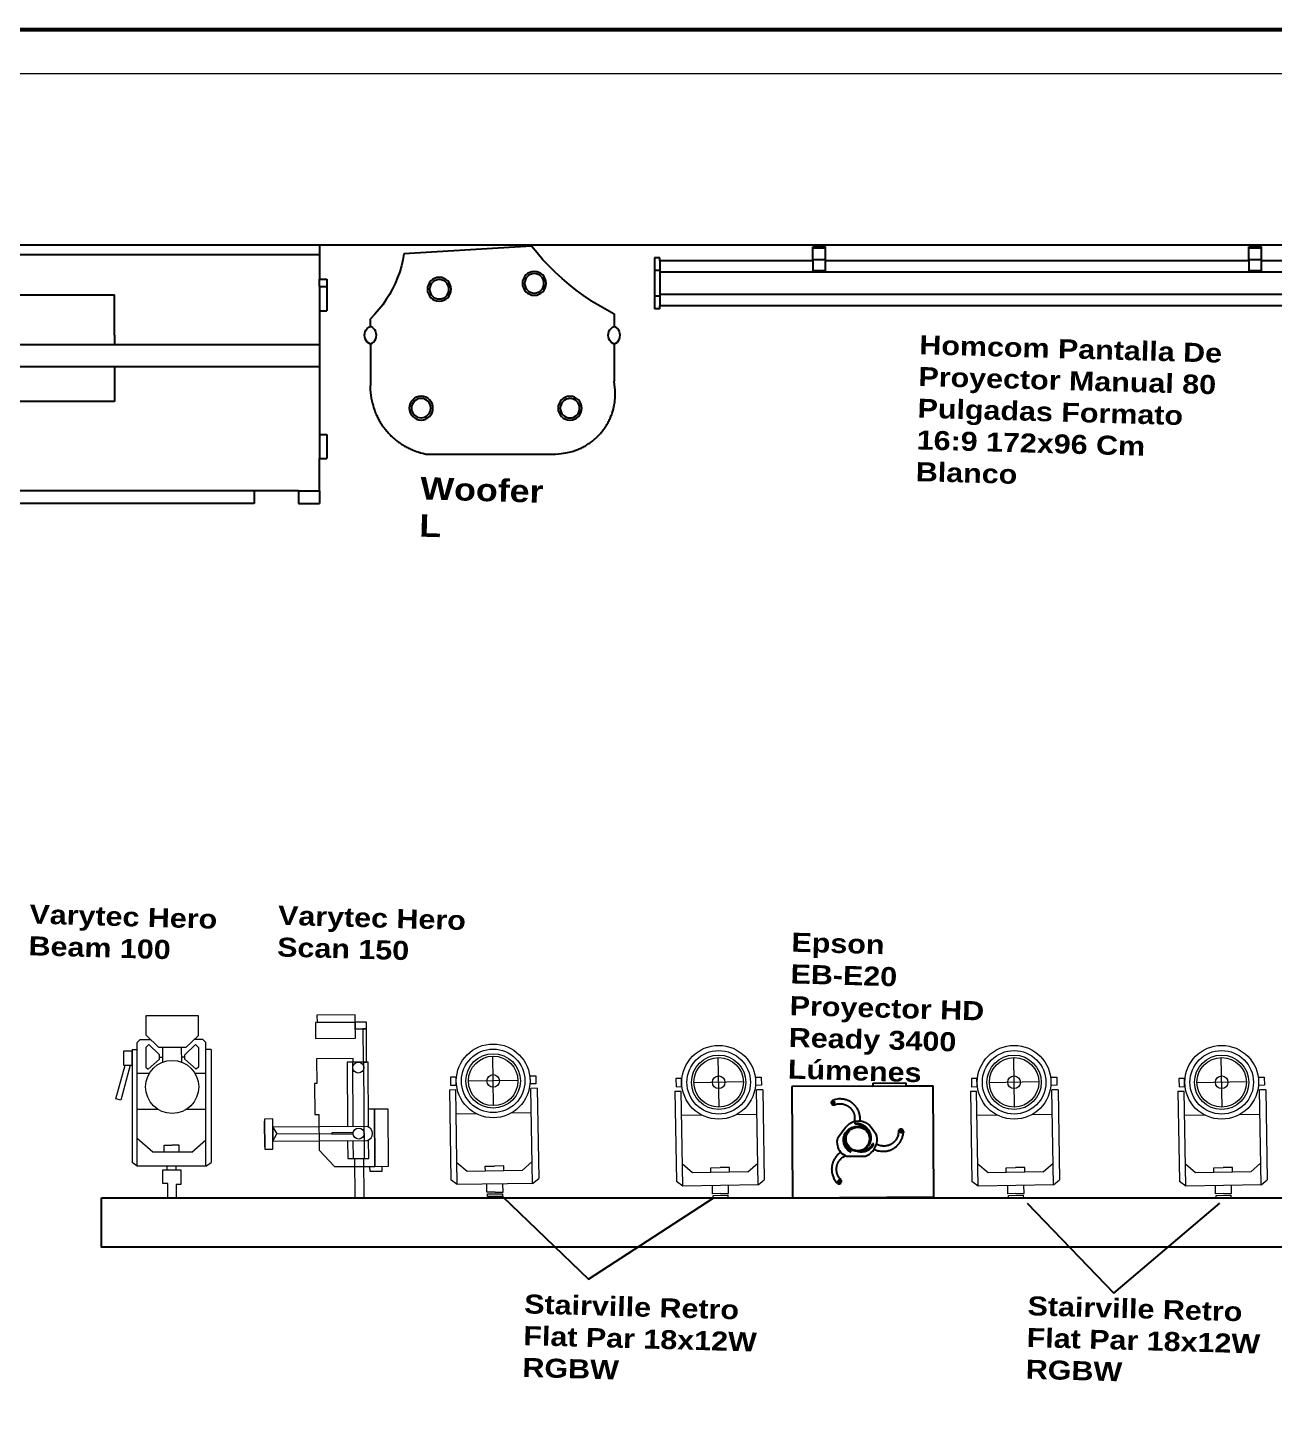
# Model space of a CAD drawing. Header units: metres. Extents: x -42301 to 31628, y -23107 to 30697.
# Drawn here: x -15961 to 10543, y 1342 to 30697 of the extents above; entities that cross this region are included whole.
import ezdxf

# ---------------------------------------------------------------- set-up
doc = ezdxf.new("R2010")
doc.units = ezdxf.units.M
doc.header["$LTSCALE"] = 0.01
doc.header["$MEASUREMENT"] = 0
doc.layers.get('0').update_dxf_attribs({"lineweight": 15})
for name, color, linetype in [('Edges', 7, 'Continuous'), ('focos', 7, 'Continuous'), ('leyenda', 7, 'Continuous')]:
    doc.layers.add(name, color=color, linetype=linetype)
doc.styles.add('Arial_Black', font='Arial Black.ttf', dxfattribs={"height": 1})

# ---------------------------------------------------------------- blocks, each defined once
blk = doc.blocks.new('Yamaha MSR400 Speaker pl')
at = {"layer": 'Edges'}
for p, q in [((-0.0852, 0.1569), (-0.0752, 0.1683)), ((-0.0752, 0.1683), (-0.0657, 0.18)), ((-0.0657, 0.18), (0.1486, 0.167)), ((0.1486, 0.167), (0.1504, 0.1568)), ((-0.1063, 0.1353), (-0.0956, 0.1459)), ((-0.0956, 0.1459), (-0.0852, 0.1569)), ((0.1504, 0.1568), (0.1529, 0.1466)), ((0.1529, 0.1466), (0.1558, 0.1366)), ((-0.129, 0.1153), (-0.1175, 0.1251)), ((-0.1175, 0.1251), (-0.1063, 0.1353)), ((0.1558, 0.1366), (0.1593, 0.1268)), ((0.1593, 0.1268), (0.1633, 0.1172)), ((0.1633, 0.1172), (0.1679, 0.1078)), ((-0.1657, 0.0886), (-0.1531, 0.097)), ((-0.1531, 0.097), (-0.1409, 0.1059)), ((-0.1409, 0.1059), (-0.129, 0.1153)), ((0.1679, 0.1078), (0.1729, 0.0987)), ((0.1729, 0.0987), (0.1784, 0.0899)), ((-0.1657, 0.0886), (-0.2051, 0.066)), ((0.1784, 0.0899), (0.1844, 0.0813)), ((0.1844, 0.0813), (0.1908, 0.0731)), ((0.1908, 0.0731), (0.1977, 0.0653)), ((-0.2051, 0.066), (-0.2051, 0.0449)), ((0.1977, 0.0653), (0.2049, 0.0578)), ((0.2049, 0.0449), (0.2049, 0.0578)), ((-0.215, 0.0299), (-0.2147, 0.0331)), ((-0.2147, 0.0268), (-0.215, 0.0299)), ((-0.2147, 0.0331), (-0.2138, 0.0361)), ((-0.2138, 0.0237), (-0.2147, 0.0268)), ((-0.2138, 0.0361), (-0.2123, 0.0389)), ((-0.2123, 0.0209), (-0.2138, 0.0237)), ((-0.2123, 0.0389), (-0.2103, 0.0414)), ((-0.2103, 0.0414), (-0.2078, 0.0434)), ((-0.2078, 0.0434), (-0.2051, 0.0449)), ((-0.2051, 0.0449), (-0.205, 0.0449)), ((-0.2022, 0.0434), (-0.205, 0.0449)), ((-0.1997, 0.0414), (-0.2022, 0.0434)), ((-0.1977, 0.0389), (-0.1997, 0.0414)), ((-0.1962, 0.0361), (-0.1977, 0.0389)), ((-0.1977, 0.0209), (-0.1962, 0.0237)), ((-0.1953, 0.0331), (-0.1962, 0.0361)), ((-0.1962, 0.0237), (-0.1953, 0.0268)), ((-0.195, 0.0299), (-0.1953, 0.0331)), ((-0.1953, 0.0268), (-0.195, 0.0299)), ((0.195, 0.0299), (0.1953, 0.0331)), ((0.1953, 0.0268), (0.195, 0.0299)), ((0.1953, 0.0331), (0.1962, 0.0361)), ((0.1962, 0.0237), (0.1953, 0.0268)), ((0.1962, 0.0361), (0.1977, 0.0389)), ((0.1977, 0.0209), (0.1962, 0.0237)), ((0.1977, 0.0389), (0.1997, 0.0414)), ((0.1997, 0.0414), (0.2022, 0.0434)), ((0.2022, 0.0434), (0.2049, 0.0449)), ((0.2049, 0.0449), (0.205, 0.0449)), ((0.2078, 0.0434), (0.205, 0.0449)), ((0.2103, 0.0414), (0.2078, 0.0434)), ((0.2123, 0.0389), (0.2103, 0.0414)), ((0.2138, 0.0361), (0.2123, 0.0389)), ((0.2123, 0.0209), (0.2138, 0.0237)), ((0.2147, 0.0331), (0.2138, 0.0361)), ((0.2138, 0.0237), (0.2147, 0.0268)), ((0.215, 0.0299), (0.2147, 0.0331)), ((0.2147, 0.0268), (0.215, 0.0299)), ((-0.2103, 0.0184), (-0.2123, 0.0209)), ((-0.2078, 0.0164), (-0.2103, 0.0184)), ((-0.2051, 0.0149), (-0.2078, 0.0164)), ((-0.205, 0.0149), (-0.2051, 0.0149)), ((-0.2051, 0.0149), (-0.2051, -0.0479)), ((-0.205, 0.0149), (-0.2022, 0.0164)), ((-0.2022, 0.0164), (-0.1997, 0.0184)), ((-0.1997, 0.0184), (-0.1977, 0.0209)), ((0.1997, 0.0184), (0.1977, 0.0209)), ((0.2022, 0.0164), (0.1997, 0.0184)), ((0.2049, 0.0149), (0.2022, 0.0164)), ((0.205, 0.0149), (0.2049, 0.0149)), ((0.2049, 0.0149), (0.2049, -0.0479)), ((0.205, 0.0149), (0.2078, 0.0164)), ((0.2078, 0.0164), (0.2103, 0.0184)), ((0.2103, 0.0184), (0.2123, 0.0209)), ((0.2052, -0.0619), (0.2038, -0.0758)), ((0.2049, -0.0479), (0.2052, -0.0619)), ((0.112, -0.17), (-0.106, -0.17))]:
    blk.add_line(p, q, dxfattribs=at)
for points in [[(-0.106, -0.17), (-0.1112, -0.1696), (-0.1159, -0.1691), (-0.1199, -0.1685), (-0.1235, -0.168), (-0.1266, -0.1674), (-0.1294, -0.1668), (-0.1319, -0.1662), (-0.1342, -0.1655), (-0.1364, -0.1649), (-0.1385, -0.1642), (-0.1404, -0.1635), (-0.1423, -0.1628), (-0.1442, -0.1621), (-0.1459, -0.1614), (-0.1477, -0.1606), (-0.1494, -0.1598), (-0.151, -0.159), (-0.1527, -0.1582), (-0.1543, -0.1573), (-0.156, -0.1564), (-0.1576, -0.1554), (-0.1592, -0.1545), (-0.1608, -0.1535), (-0.1623, -0.1524), (-0.1639, -0.1514), (-0.1654, -0.1503), (-0.1669, -0.1492), (-0.1684, -0.148), (-0.1698, -0.1469), (-0.1713, -0.1457), (-0.1727, -0.1444), (-0.1741, -0.1432), (-0.1754, -0.1419), (-0.1768, -0.1406), (-0.1781, -0.1393), (-0.1794, -0.1379), (-0.1806, -0.1366), (-0.1819, -0.1352), (-0.1831, -0.1338), (-0.1843, -0.1323), (-0.1855, -0.1309), (-0.1866, -0.1294), (-0.1877, -0.1279), (-0.1888, -0.1264), (-0.1898, -0.1248), (-0.1909, -0.1232), (-0.1919, -0.1217), (-0.1928, -0.1201), (-0.1938, -0.1185), (-0.1947, -0.1168), (-0.1955, -0.1152), (-0.1964, -0.1135), (-0.1972, -0.1118), (-0.198, -0.1101), (-0.1987, -0.1084), (-0.1994, -0.1067), (-0.2001, -0.1049), (-0.2008, -0.1032), (-0.2014, -0.1014), (-0.202, -0.0997), (-0.2026, -0.0979), (-0.2031, -0.0961), (-0.2036, -0.0943), (-0.204, -0.0925), (-0.2044, -0.0906), (-0.2048, -0.0888), (-0.2052, -0.0869), (-0.2055, -0.085), (-0.2058, -0.083), (-0.2061, -0.0809), (-0.2063, -0.0788), (-0.2065, -0.0765), (-0.2066, -0.0741), (-0.2067, -0.0715), (-0.2067, -0.0686), (-0.2067, -0.0655), (-0.2065, -0.0619), (-0.2062, -0.0578), (-0.2057, -0.0532), (-0.2051, -0.0479)], [(0.2038, -0.0758), (0.2026, -0.0806), (0.2016, -0.0848), (0.2005, -0.0885), (0.1996, -0.0917), (0.1986, -0.0946), (0.1977, -0.0971), (0.1969, -0.0993), (0.196, -0.1014), (0.1952, -0.1034), (0.1944, -0.1052), (0.1935, -0.107), (0.1927, -0.1087), (0.1919, -0.1103), (0.1911, -0.1119), (0.1902, -0.1134), (0.1893, -0.115), (0.1884, -0.1165), (0.1875, -0.1179), (0.1866, -0.1194), (0.1856, -0.1209), (0.1847, -0.1223), (0.1836, -0.1237), (0.1826, -0.1252), (0.1816, -0.1266), (0.1805, -0.1279), (0.1794, -0.1293), (0.1783, -0.1307), (0.1772, -0.132), (0.176, -0.1333), (0.1749, -0.1346), (0.1737, -0.1359), (0.1725, -0.1371), (0.1712, -0.1384), (0.17, -0.1396), (0.1687, -0.1408), (0.1674, -0.142), (0.1661, -0.1431), (0.1648, -0.1443), (0.1635, -0.1454), (0.1621, -0.1465), (0.1608, -0.1476), (0.1594, -0.1487), (0.158, -0.1497), (0.1566, -0.1507), (0.1551, -0.1517), (0.1537, -0.1527), (0.1522, -0.1536), (0.1507, -0.1546), (0.1492, -0.1555), (0.1477, -0.1564), (0.1462, -0.1572), (0.1446, -0.1581), (0.1429, -0.159), (0.1411, -0.1598), (0.1393, -0.1607), (0.1374, -0.1616), (0.1353, -0.1625), (0.1331, -0.1634), (0.1306, -0.1644), (0.1278, -0.1654), (0.1246, -0.1664), (0.1209, -0.1676), (0.1168, -0.1687), (0.112, -0.17)]]:
    blk.add_lwpolyline(points, dxfattribs=at)
for centre, radius in [((-0.0706, 0.1172), 0.02), ((-0.0706, 0.1172), 0.0163), ((0.0892, 0.1072), 0.02), ((0.0892, 0.1072), 0.0163), ((-0.1306, -0.0929), 0.02), ((-0.1306, -0.0929), 0.0163), ((0.1198, -0.0927), 0.02), ((0.1198, -0.0927), 0.0163)]:
    blk.add_circle(centre, radius, dxfattribs=at)
blk = doc.blocks.new('Yamaha+MSR400+Speaker rs')
at = {"layer": 'Edges'}
for p, q in [((-0.17, 0.3275), (-0.17, 0.2933)), ((-0.17, 0.3275), (-0.1527, 0.3275)), ((-0.1527, 0.3275), (-0.1527, 0.2933)), ((-0.1527, 0.3275), (-0.1128, 0.3275)), ((-0.1128, 0.3275), (-0.1128, 0.3325)), ((-0.0728, 0.3325), (-0.1128, 0.3325)), ((-0.1128, 0.3275), (-0.0728, 0.3275)), ((-0.0728, 0.3275), (-0.0728, 0.3325)), ((-0.0479, 0.3275), (-0.0728, 0.3275)), ((-0.0479, 0.3275), (0.0149, 0.3275)), ((0.0149, 0.0899), (0.0149, 0.3275)), ((0.0149, 0.3275), (0.0449, 0.3275)), ((0.0449, 0.3275), (0.0578, 0.3275)), ((0.0449, 0.0899), (0.0449, 0.3275)), ((0.0578, 0.3275), (0.0872, 0.3275)), ((0.0872, 0.3275), (0.0872, 0.3325)), ((0.1272, 0.3325), (0.0872, 0.3325)), ((0.0872, 0.3275), (0.1272, 0.3275)), ((0.1272, 0.3275), (0.1272, 0.3325)), ((0.1372, 0.3325), (0.1272, 0.3325)), ((0.1372, 0.3275), (0.1272, 0.3275)), ((0.1372, 0.3275), (0.1372, 0.3325)), ((0.1372, 0.3275), (0.167, 0.3275)), ((0.18, 0.3275), (0.167, 0.3275)), ((0.167, 0.3275), (0.167, -0.3225)), ((0.18, 0.3275), (0.18, -0.3225)), ((-0.1527, 0.2933), (-0.17, 0.2933)), ((-0.1527, 0.1159), (-0.1527, 0.2933)), ((-0.17, -0.2341), (-0.17, 0.1159)), ((-0.1527, 0.1159), (-0.17, 0.1159)), ((-0.1527, -0.2341), (-0.1527, 0.1159)), ((-0.0318, -0.045), (-0.0318, 0.0899)), ((-0.0318, 0.0899), (0.0149, 0.0899)), ((0.0149, -0.045), (0.0149, 0.0899)), ((0.0449, 0.0899), (0.0578, 0.0899)), ((0.0449, -0.045), (0.0449, 0.0899)), ((0.0578, 0.0899), (0.1078, 0.0899)), ((0.1123, 0.0899), (0.1078, 0.0899)), ((0.1123, 0.0899), (0.1123, -0.045)), ((0.0149, -0.045), (-0.0318, -0.045)), ((0.0149, -0.3225), (0.0149, -0.045)), ((0.0578, -0.045), (0.0449, -0.045)), ((0.0449, -0.3225), (0.0449, -0.045)), ((0.0578, -0.045), (0.1123, -0.045)), ((-0.1527, -0.2341), (-0.17, -0.2341)), ((-0.1527, -0.2941), (-0.1527, -0.2341)), ((-0.17, -0.2941), (-0.17, -0.3225)), ((-0.1527, -0.2941), (-0.17, -0.2941)), ((-0.1527, -0.2941), (-0.1527, -0.3225)), ((-0.1527, -0.3225), (-0.17, -0.3225)), ((-0.1527, -0.3225), (-0.1091, -0.3225)), ((-0.1091, -0.3225), (-0.1091, -0.3325)), ((-0.0765, -0.3225), (-0.1091, -0.3225)), ((-0.0765, -0.3325), (-0.1091, -0.3325)), ((-0.0765, -0.3225), (-0.0765, -0.3325)), ((-0.0479, -0.3225), (-0.0765, -0.3225)), ((0.0149, -0.3225), (-0.0479, -0.3225)), ((0.0449, -0.3225), (0.0149, -0.3225)), ((0.0578, -0.3225), (0.0449, -0.3225)), ((0.0909, -0.3225), (0.0578, -0.3225)), ((0.0909, -0.3225), (0.0909, -0.3325)), ((0.1235, -0.3225), (0.0909, -0.3225)), ((0.1235, -0.3325), (0.0909, -0.3325)), ((0.1235, -0.3225), (0.1235, -0.3325)), ((0.1235, -0.3225), (0.1335, -0.3225)), ((0.1335, -0.3325), (0.1235, -0.3325)), ((0.1335, -0.3225), (0.1335, -0.3325)), ((0.167, -0.3225), (0.1335, -0.3225)), ((0.18, -0.3225), (0.167, -0.3225))]:
    blk.add_line(p, q, dxfattribs=at)
blk = doc.blocks.new('Hanging Projector pl')
at = {"layer": 'Edges'}
for p, q in [((0.545, 0.9252), (0.545, 0.69)), ((0.8437, 0.9252), (0.545, 0.9252)), ((0.8437, 0.69), (0.8437, 0.9252)), ((0.74, 0.8926), (0.7398, 0.8913)), ((0.7398, 0.8913), (0.74, 0.8899)), ((0.7405, 0.8938), (0.74, 0.8926)), ((0.74, 0.8899), (0.7405, 0.8887)), ((0.7413, 0.8949), (0.7405, 0.8938)), ((0.7405, 0.8887), (0.7413, 0.8876)), ((0.7424, 0.8957), (0.7413, 0.8949)), ((0.7436, 0.8962), (0.7424, 0.8957)), ((0.7425, 0.892), (0.7424, 0.8914)), ((0.7424, 0.8914), (0.7425, 0.8907)), ((0.7428, 0.8926), (0.7425, 0.892)), ((0.7425, 0.8907), (0.7427, 0.8901)), ((0.7427, 0.8901), (0.7431, 0.8896)), ((0.7432, 0.8931), (0.7428, 0.8926)), ((0.7431, 0.8896), (0.7436, 0.8892)), ((0.7438, 0.8935), (0.7432, 0.8931)), ((0.7449, 0.8964), (0.7436, 0.8962)), ((0.7436, 0.8892), (0.7441, 0.8889)), ((0.7444, 0.8937), (0.7438, 0.8935)), ((0.7441, 0.8889), (0.7448, 0.8888)), ((0.745, 0.8937), (0.7444, 0.8937)), ((0.7448, 0.8888), (0.7454, 0.8888)), ((0.7462, 0.8962), (0.7449, 0.8964)), ((0.7457, 0.8936), (0.745, 0.8937)), ((0.7454, 0.8888), (0.746, 0.8891)), ((0.7463, 0.8933), (0.7457, 0.8936)), ((0.746, 0.8891), (0.7466, 0.8894)), ((0.7475, 0.8957), (0.7462, 0.8962)), ((0.7467, 0.8929), (0.7463, 0.8933)), ((0.7466, 0.8894), (0.747, 0.8899)), ((0.7471, 0.8924), (0.7467, 0.8929)), ((0.747, 0.8899), (0.7473, 0.8905)), ((0.7473, 0.8918), (0.7471, 0.8924)), ((0.7474, 0.8911), (0.7473, 0.8918)), ((0.7473, 0.8905), (0.7474, 0.8911)), ((0.7485, 0.8949), (0.7475, 0.8957)), ((0.7485, 0.8949), (0.7502, 0.8933)), ((0.7546, 0.8872), (0.7502, 0.8933)), ((0.6692, 0.8242), (0.6622, 0.8268)), ((0.668, 0.8194), (0.6661, 0.815)), ((0.6704, 0.8235), (0.668, 0.8194)), ((0.6704, 0.8235), (0.6692, 0.8242)), ((0.6733, 0.8273), (0.6704, 0.8235)), ((0.6767, 0.8307), (0.6733, 0.8273)), ((0.6762, 0.8199), (0.6738, 0.8172)), ((0.6776, 0.8182), (0.6761, 0.8167)), ((0.6772, 0.821), (0.6762, 0.8199)), ((0.6762, 0.8199), (0.6768, 0.8193)), ((0.6805, 0.8336), (0.6767, 0.8307)), ((0.6768, 0.8193), (0.6776, 0.8182)), ((0.6811, 0.8241), (0.6772, 0.821)), ((0.6793, 0.8199), (0.6776, 0.8182)), ((0.6829, 0.8226), (0.6793, 0.8199)), ((0.6846, 0.836), (0.6805, 0.8336)), ((0.6854, 0.8265), (0.6811, 0.8241)), ((0.6869, 0.8246), (0.6829, 0.8226)), ((0.689, 0.8379), (0.6846, 0.836)), ((0.6902, 0.8282), (0.6854, 0.8265)), ((0.6912, 0.8259), (0.6869, 0.8246)), ((0.7285, 0.8379), (0.689, 0.8379)), ((0.6951, 0.829), (0.6902, 0.8282)), ((0.6956, 0.8266), (0.6912, 0.8259)), ((0.7001, 0.829), (0.6951, 0.829)), ((0.6962, 0.8266), (0.6956, 0.8266)), ((0.705, 0.8282), (0.7001, 0.829)), ((0.7056, 0.828), (0.705, 0.8282)), ((0.7195, 0.8286), (0.7194, 0.8284)), ((0.7194, 0.8284), (0.7194, 0.8282)), ((0.7194, 0.8282), (0.7194, 0.8279)), ((0.7194, 0.8279), (0.7194, 0.8277)), ((0.7236, 0.8245), (0.7194, 0.8277)), ((0.7197, 0.8288), (0.7195, 0.8286)), ((0.7198, 0.8289), (0.7197, 0.8288)), ((0.72, 0.829), (0.7198, 0.8289)), ((0.7202, 0.8291), (0.72, 0.829)), ((0.7204, 0.8291), (0.7202, 0.8291)), ((0.7207, 0.8291), (0.7204, 0.8291)), ((0.7209, 0.8291), (0.7207, 0.8291)), ((0.7211, 0.829), (0.7209, 0.8291)), ((0.7211, 0.829), (0.7257, 0.8255)), ((0.7247, 0.8232), (0.7236, 0.8245)), ((0.7248, 0.8232), (0.7247, 0.8232)), ((0.7271, 0.8205), (0.7247, 0.8232)), ((0.7248, 0.8232), (0.7272, 0.8238)), ((0.7257, 0.8255), (0.7272, 0.8238)), ((0.7297, 0.8159), (0.7271, 0.8205)), ((0.7272, 0.8238), (0.7296, 0.8212)), ((0.7305, 0.837), (0.7285, 0.8379)), ((0.7296, 0.8212), (0.7325, 0.8162)), ((0.7316, 0.8374), (0.7305, 0.837)), ((0.732, 0.8364), (0.7305, 0.837)), ((0.7368, 0.8403), (0.7316, 0.8374)), ((0.7354, 0.8344), (0.732, 0.8364)), ((0.7385, 0.832), (0.7354, 0.8344)), ((0.7409, 0.8295), (0.7385, 0.832)), ((0.7409, 0.8295), (0.7452, 0.8325)), ((0.7412, 0.8292), (0.7409, 0.8295)), ((0.7436, 0.8261), (0.7412, 0.8292)), ((0.7456, 0.8228), (0.7436, 0.8261)), ((0.7471, 0.8192), (0.7456, 0.8228)), ((0.7481, 0.8155), (0.7471, 0.8192)), ((0.6083, 0.7864), (0.6082, 0.7886)), ((0.6117, 0.7882), (0.6113, 0.7877)), ((0.6123, 0.7886), (0.6117, 0.7882)), ((0.6129, 0.7888), (0.6123, 0.7886)), ((0.6135, 0.7889), (0.6129, 0.7888)), ((0.6142, 0.7888), (0.6135, 0.7889)), ((0.6147, 0.7885), (0.6142, 0.7888)), ((0.6152, 0.7881), (0.6147, 0.7885)), ((0.6185, 0.7864), (0.6191, 0.7924)), ((0.6609, 0.815), (0.6655, 0.8127)), ((0.6641, 0.8056), (0.664, 0.8008)), ((0.664, 0.8008), (0.6646, 0.7961)), ((0.6648, 0.8104), (0.6641, 0.8056)), ((0.6646, 0.7961), (0.6657, 0.7914)), ((0.6655, 0.8127), (0.6648, 0.8104)), ((0.6661, 0.815), (0.6655, 0.8127)), ((0.6767, 0.7766), (0.6657, 0.7914)), ((0.6738, 0.8172), (0.6712, 0.813)), ((0.6712, 0.813), (0.6712, 0.8127)), ((0.6712, 0.8127), (0.6713, 0.8124)), ((0.6713, 0.8124), (0.6715, 0.8122)), ((0.6715, 0.8122), (0.6718, 0.812)), ((0.6718, 0.812), (0.6721, 0.8119)), ((0.6721, 0.8119), (0.6724, 0.8118)), ((0.6724, 0.8118), (0.6727, 0.8119)), ((0.6727, 0.8119), (0.673, 0.812)), ((0.673, 0.812), (0.6732, 0.8122)), ((0.6732, 0.8122), (0.6734, 0.8124)), ((0.6734, 0.8124), (0.6735, 0.8127)), ((0.6761, 0.8167), (0.6735, 0.813)), ((0.6735, 0.8127), (0.6735, 0.813)), ((0.6773, 0.8028), (0.6783, 0.808)), ((0.6773, 0.7975), (0.6773, 0.8028)), ((0.6781, 0.7922), (0.6773, 0.7975)), ((0.6798, 0.7872), (0.6781, 0.7922)), ((0.6783, 0.808), (0.68, 0.813)), ((0.6801, 0.8136), (0.68, 0.813)), ((0.6803, 0.8141), (0.6801, 0.8136)), ((0.6807, 0.8146), (0.6803, 0.8141)), ((0.6811, 0.8149), (0.6807, 0.8146)), ((0.6816, 0.8151), (0.6811, 0.8149)), ((0.6821, 0.8152), (0.6816, 0.8151)), ((0.7306, 0.7886), (0.7271, 0.784)), ((0.7315, 0.8109), (0.7297, 0.8159)), ((0.73, 0.7766), (0.7475, 0.8001)), ((0.7306, 0.7953), (0.7319, 0.8004)), ((0.7332, 0.7937), (0.7306, 0.7886)), ((0.7322, 0.8057), (0.7315, 0.8109)), ((0.7319, 0.8004), (0.7322, 0.8057)), ((0.7325, 0.8162), (0.7344, 0.8108)), ((0.7347, 0.7993), (0.7332, 0.7937)), ((0.7344, 0.8108), (0.7351, 0.8051)), ((0.7351, 0.8051), (0.7347, 0.7993)), ((0.7475, 0.8001), (0.7484, 0.8038)), ((0.7487, 0.8116), (0.7481, 0.8155)), ((0.7484, 0.8038), (0.7488, 0.8077)), ((0.7488, 0.8077), (0.7487, 0.8116)), ((0.6083, 0.7864), (0.6085, 0.7851)), ((0.6085, 0.7851), (0.609, 0.7838)), ((0.609, 0.7838), (0.6098, 0.7828)), ((0.6098, 0.7828), (0.6108, 0.782)), ((0.6108, 0.782), (0.6121, 0.7815)), ((0.611, 0.7871), (0.6109, 0.7865)), ((0.6109, 0.7865), (0.611, 0.7859)), ((0.6113, 0.7877), (0.611, 0.7871)), ((0.611, 0.7859), (0.6112, 0.7853)), ((0.6112, 0.7853), (0.6116, 0.7847)), ((0.6116, 0.7847), (0.6121, 0.7843)), ((0.6121, 0.7843), (0.6126, 0.784)), ((0.6121, 0.7815), (0.6134, 0.7813)), ((0.6126, 0.784), (0.6133, 0.7839)), ((0.6133, 0.7839), (0.6139, 0.784)), ((0.6134, 0.7813), (0.6147, 0.7815)), ((0.6139, 0.784), (0.6145, 0.7842)), ((0.6145, 0.7842), (0.6151, 0.7846)), ((0.6147, 0.7815), (0.616, 0.782)), ((0.6151, 0.7846), (0.6155, 0.785)), ((0.6156, 0.7875), (0.6152, 0.7881)), ((0.6155, 0.785), (0.6158, 0.7856)), ((0.6158, 0.7869), (0.6156, 0.7875)), ((0.6159, 0.7863), (0.6158, 0.7869)), ((0.6158, 0.7856), (0.6159, 0.7863)), ((0.616, 0.782), (0.617, 0.7828)), ((0.617, 0.7828), (0.6178, 0.7838)), ((0.6178, 0.7838), (0.6183, 0.7851)), ((0.6183, 0.7851), (0.6185, 0.7864)), ((0.6801, 0.7728), (0.6767, 0.7766)), ((0.6822, 0.7825), (0.6798, 0.7872)), ((0.684, 0.7695), (0.6801, 0.7728)), ((0.6854, 0.7783), (0.6822, 0.7825)), ((0.6885, 0.7668), (0.684, 0.7695)), ((0.6893, 0.7747), (0.6854, 0.7783)), ((0.6879, 0.7811), (0.688, 0.781)), ((0.688, 0.781), (0.6913, 0.7776)), ((0.6932, 0.7649), (0.6885, 0.7668)), ((0.6937, 0.7717), (0.6893, 0.7747)), ((0.6913, 0.7776), (0.6952, 0.7747)), ((0.6982, 0.7637), (0.6932, 0.7649)), ((0.6985, 0.7695), (0.6937, 0.7717)), ((0.6952, 0.7747), (0.6995, 0.7724)), ((0.6996, 0.7636), (0.6982, 0.7637)), ((0.7004, 0.769), (0.6985, 0.7695)), ((0.6996, 0.7636), (0.6993, 0.7617)), ((0.6995, 0.7724), (0.7016, 0.7717)), ((0.7034, 0.7633), (0.6996, 0.7636)), ((0.7004, 0.7692), (0.7009, 0.7706)), ((0.7004, 0.7692), (0.7004, 0.769)), ((0.7036, 0.7681), (0.7004, 0.769)), ((0.7009, 0.7706), (0.7016, 0.7717)), ((0.7016, 0.7717), (0.7041, 0.7709)), ((0.7085, 0.7637), (0.7034, 0.7633)), ((0.7089, 0.7676), (0.7036, 0.7681)), ((0.7041, 0.7709), (0.7089, 0.7702)), ((0.7117, 0.7644), (0.7085, 0.7637)), ((0.7089, 0.7702), (0.7092, 0.7701)), ((0.7092, 0.7677), (0.7089, 0.7676)), ((0.7092, 0.7701), (0.7095, 0.77)), ((0.7095, 0.7678), (0.7092, 0.7677)), ((0.7095, 0.77), (0.7098, 0.7698)), ((0.7098, 0.768), (0.7095, 0.7678)), ((0.7098, 0.7698), (0.71, 0.7695)), ((0.71, 0.7683), (0.7098, 0.768)), ((0.71, 0.7695), (0.7101, 0.7692)), ((0.7101, 0.7686), (0.71, 0.7683)), ((0.7101, 0.7692), (0.7101, 0.7689)), ((0.7101, 0.7689), (0.7101, 0.7686)), ((0.7114, 0.7635), (0.7117, 0.7644)), ((0.7116, 0.7758), (0.7115, 0.7759)), ((0.7116, 0.7758), (0.7117, 0.7759)), ((0.7119, 0.7757), (0.7116, 0.7758)), ((0.7135, 0.7649), (0.7117, 0.7644)), ((0.7122, 0.7757), (0.7119, 0.7757)), ((0.7177, 0.7775), (0.7122, 0.7757)), ((0.7182, 0.7668), (0.7135, 0.7649)), ((0.7227, 0.7803), (0.7177, 0.7775)), ((0.7227, 0.7695), (0.7182, 0.7668)), ((0.7271, 0.784), (0.7227, 0.7803)), ((0.7266, 0.7728), (0.7227, 0.7695)), ((0.73, 0.7766), (0.7266, 0.7728)), ((0.7535, 0.7291), (0.7477, 0.7274)), ((0.748, 0.717), (0.7553, 0.7188)), ((0.7532, 0.7255), (0.753, 0.7248)), ((0.753, 0.7248), (0.753, 0.7242)), ((0.753, 0.7242), (0.7531, 0.7236)), ((0.7531, 0.7236), (0.7534, 0.723)), ((0.7536, 0.726), (0.7532, 0.7255)), ((0.7534, 0.723), (0.7538, 0.7225)), ((0.7548, 0.7295), (0.7535, 0.7291)), ((0.754, 0.7264), (0.7536, 0.726)), ((0.7538, 0.7225), (0.7544, 0.7222)), ((0.7546, 0.7267), (0.754, 0.7264)), ((0.7544, 0.7222), (0.755, 0.722)), ((0.7553, 0.7269), (0.7546, 0.7267)), ((0.7561, 0.7295), (0.7548, 0.7295)), ((0.755, 0.722), (0.7556, 0.7219)), ((0.7559, 0.7268), (0.7553, 0.7269)), ((0.7574, 0.7197), (0.7553, 0.7188)), ((0.7556, 0.7219), (0.7563, 0.7221)), ((0.7565, 0.7266), (0.7559, 0.7268)), ((0.7574, 0.7291), (0.7561, 0.7295)), ((0.7563, 0.7221), (0.7569, 0.7223)), ((0.7571, 0.7263), (0.7565, 0.7266)), ((0.7569, 0.7223), (0.7573, 0.7228)), ((0.7575, 0.7258), (0.7571, 0.7263)), ((0.7573, 0.7228), (0.7577, 0.7233)), ((0.7586, 0.7284), (0.7574, 0.7291)), ((0.7574, 0.7197), (0.7585, 0.7203)), ((0.7578, 0.7252), (0.7575, 0.7258)), ((0.7577, 0.7233), (0.7579, 0.7239)), ((0.7579, 0.7246), (0.7578, 0.7252)), ((0.7579, 0.7239), (0.7579, 0.7246)), ((0.7585, 0.7203), (0.7595, 0.7213)), ((0.7595, 0.7275), (0.7586, 0.7284)), ((0.7602, 0.7263), (0.7595, 0.7275)), ((0.7595, 0.7213), (0.7602, 0.7224)), ((0.7605, 0.725), (0.7602, 0.7263)), ((0.7602, 0.7224), (0.7605, 0.7237)), ((0.7605, 0.7237), (0.7605, 0.725)), ((0.6025, 0.69), (0.545, 0.69)), ((0.6025, 0.6838), (0.6025, 0.69)), ((0.6726, 0.69), (0.6025, 0.69)), ((0.6726, 0.6838), (0.6025, 0.6838)), ((0.6726, 0.6838), (0.6726, 0.69)), ((0.6726, 0.69), (0.8437, 0.69))]:
    blk.add_line(p, q, dxfattribs=at)
for points in [[(0.7413, 0.8876), (0.7426, 0.886), (0.7437, 0.8845), (0.7447, 0.8832), (0.7455, 0.882), (0.7461, 0.8809), (0.7467, 0.8799), (0.7471, 0.8789), (0.7475, 0.878), (0.7479, 0.8772), (0.7482, 0.8764), (0.7485, 0.8756), (0.7488, 0.8748), (0.749, 0.8741), (0.7492, 0.8733), (0.7494, 0.8726), (0.7495, 0.8719), (0.7497, 0.8711), (0.7498, 0.8704), (0.7499, 0.8697), (0.75, 0.8689), (0.7501, 0.8682), (0.7501, 0.8674), (0.7501, 0.8667), (0.7501, 0.8659), (0.7501, 0.8652), (0.7501, 0.8644), (0.7501, 0.8637), (0.75, 0.8629), (0.7499, 0.8622), (0.7498, 0.8614), (0.7497, 0.8607), (0.7496, 0.86), (0.7494, 0.8592), (0.7493, 0.8585), (0.7491, 0.8578), (0.7489, 0.8571), (0.7487, 0.8563), (0.7484, 0.8556), (0.7482, 0.8549), (0.7479, 0.8542), (0.7476, 0.8535), (0.7473, 0.8529), (0.7469, 0.8522), (0.7466, 0.8515), (0.7462, 0.8508), (0.7458, 0.85), (0.7453, 0.8493), (0.7448, 0.8485), (0.7442, 0.8478), (0.7436, 0.8469), (0.7429, 0.846), (0.742, 0.8451), (0.741, 0.844), (0.7398, 0.8429), (0.7385, 0.8417), (0.7368, 0.8403)], [(0.7452, 0.8325), (0.747, 0.8344), (0.7486, 0.8361), (0.75, 0.8376), (0.7512, 0.839), (0.7521, 0.8403), (0.753, 0.8415), (0.7537, 0.8426), (0.7543, 0.8436), (0.7549, 0.8446), (0.7554, 0.8455), (0.7559, 0.8465), (0.7564, 0.8474), (0.7568, 0.8483), (0.7572, 0.8491), (0.7575, 0.85), (0.7578, 0.8509), (0.7581, 0.8518), (0.7584, 0.8527), (0.7587, 0.8536), (0.759, 0.8545), (0.7592, 0.8554), (0.7594, 0.8563), (0.7596, 0.8572), (0.7598, 0.8582), (0.7599, 0.8591), (0.76, 0.86), (0.7601, 0.8609), (0.7602, 0.8619), (0.7603, 0.8628), (0.7603, 0.8638), (0.7604, 0.8647), (0.7604, 0.8656), (0.7603, 0.8666), (0.7603, 0.8675), (0.7602, 0.8685), (0.7602, 0.8695), (0.76, 0.8705), (0.7599, 0.8715), (0.7597, 0.8726), (0.7595, 0.8737), (0.7592, 0.8749), (0.7589, 0.8762), (0.7585, 0.8775), (0.758, 0.8791), (0.7574, 0.8808), (0.7566, 0.8827), (0.7557, 0.8848), (0.7546, 0.8872)], [(0.6622, 0.8268), (0.6596, 0.8272), (0.6572, 0.8276), (0.6552, 0.8278), (0.6534, 0.8279), (0.6518, 0.828), (0.6504, 0.828), (0.6491, 0.828), (0.6479, 0.8279), (0.6467, 0.8278), (0.6456, 0.8277), (0.6446, 0.8276), (0.6436, 0.8275), (0.6426, 0.8273), (0.6417, 0.8271), (0.6408, 0.8269), (0.6398, 0.8266), (0.6389, 0.8264), (0.638, 0.8261), (0.6371, 0.8258), (0.6363, 0.8255), (0.6354, 0.8252), (0.6345, 0.8248), (0.6336, 0.8245), (0.6328, 0.8241), (0.6319, 0.8237), (0.6311, 0.8232), (0.6303, 0.8228), (0.6295, 0.8223), (0.6287, 0.8218), (0.6279, 0.8213), (0.6271, 0.8208), (0.6263, 0.8203), (0.6256, 0.8197), (0.6248, 0.8192), (0.6241, 0.8186), (0.6233, 0.818), (0.6226, 0.8174), (0.6219, 0.8167), (0.6213, 0.8161), (0.6206, 0.8154), (0.6199, 0.8148), (0.6193, 0.8141), (0.6187, 0.8134), (0.6181, 0.8127), (0.6175, 0.8119), (0.6169, 0.8112), (0.6164, 0.8104), (0.6158, 0.8097), (0.6153, 0.8089), (0.6148, 0.8081), (0.6143, 0.8072), (0.6138, 0.8064), (0.6133, 0.8055), (0.6129, 0.8046), (0.6124, 0.8036), (0.6119, 0.8025), (0.6115, 0.8014), (0.611, 0.8002), (0.6105, 0.7988), (0.6101, 0.7973), (0.6096, 0.7956), (0.6091, 0.7936), (0.6087, 0.7913), (0.6082, 0.7886)], [(0.6191, 0.7924), (0.6197, 0.7944), (0.6203, 0.7962), (0.6209, 0.7977), (0.6215, 0.799), (0.622, 0.8002), (0.6226, 0.8012), (0.6231, 0.8021), (0.6236, 0.8029), (0.6241, 0.8037), (0.6246, 0.8044), (0.6251, 0.8051), (0.6256, 0.8057), (0.6261, 0.8063), (0.6266, 0.8069), (0.6271, 0.8075), (0.6276, 0.808), (0.6281, 0.8085), (0.6287, 0.809), (0.6292, 0.8095), (0.6298, 0.81), (0.6304, 0.8105), (0.631, 0.811), (0.6316, 0.8114), (0.6322, 0.8118), (0.6328, 0.8122), (0.6335, 0.8126), (0.6341, 0.813), (0.6348, 0.8134), (0.6354, 0.8137), (0.6361, 0.8141), (0.6368, 0.8144), (0.6375, 0.8147), (0.6382, 0.815), (0.6389, 0.8152), (0.6396, 0.8155), (0.6403, 0.8157), (0.641, 0.8159), (0.6417, 0.8161), (0.6425, 0.8163), (0.6432, 0.8164), (0.6439, 0.8166), (0.6447, 0.8167), (0.6454, 0.8168), (0.6462, 0.8169), (0.647, 0.817), (0.6479, 0.817), (0.6487, 0.817), (0.6496, 0.817), (0.6506, 0.817), (0.6517, 0.817), (0.6528, 0.8168), (0.6541, 0.8167), (0.6555, 0.8164), (0.6571, 0.8161), (0.6589, 0.8156), (0.6609, 0.815)], [(0.6993, 0.7617), (0.6994, 0.7591), (0.6996, 0.7567), (0.6998, 0.7547), (0.7, 0.7529), (0.7003, 0.7513), (0.7006, 0.7499), (0.7009, 0.7487), (0.7012, 0.7475), (0.7015, 0.7464), (0.7019, 0.7454), (0.7022, 0.7444), (0.7026, 0.7434), (0.703, 0.7425), (0.7033, 0.7416), (0.7037, 0.7408), (0.7042, 0.7399), (0.7046, 0.7391), (0.7051, 0.7383), (0.7055, 0.7375), (0.706, 0.7367), (0.7065, 0.7359), (0.7071, 0.7351), (0.7076, 0.7343), (0.7082, 0.7336), (0.7088, 0.7328), (0.7093, 0.7321), (0.71, 0.7314), (0.7106, 0.7307), (0.7112, 0.73), (0.7119, 0.7293), (0.7125, 0.7287), (0.7132, 0.728), (0.7139, 0.7274), (0.7146, 0.7268), (0.7154, 0.7262), (0.7161, 0.7256), (0.7169, 0.7251), (0.7176, 0.7245), (0.7184, 0.724), (0.7192, 0.7235), (0.72, 0.723), (0.7208, 0.7225), (0.7216, 0.722), (0.7224, 0.7216), (0.7233, 0.7212), (0.7241, 0.7208), (0.725, 0.7204), (0.7258, 0.72), (0.7267, 0.7197), (0.7276, 0.7193), (0.7285, 0.719), (0.7295, 0.7187), (0.7304, 0.7185), (0.7314, 0.7182), (0.7325, 0.718), (0.7336, 0.7177), (0.7348, 0.7175), (0.7361, 0.7173), (0.7375, 0.7171), (0.7391, 0.717), (0.7409, 0.7169), (0.743, 0.7169), (0.7453, 0.7169), (0.748, 0.717)], [(0.7477, 0.7274), (0.7456, 0.7272), (0.7438, 0.7271), (0.7421, 0.7271), (0.7407, 0.7271), (0.7394, 0.7271), (0.7383, 0.7273), (0.7372, 0.7274), (0.7363, 0.7275), (0.7354, 0.7277), (0.7345, 0.7279), (0.7337, 0.7281), (0.7329, 0.7283), (0.7322, 0.7285), (0.7315, 0.7288), (0.7308, 0.7291), (0.7301, 0.7293), (0.7294, 0.7296), (0.7287, 0.7299), (0.728, 0.7303), (0.7274, 0.7306), (0.7267, 0.731), (0.726, 0.7313), (0.7254, 0.7317), (0.7248, 0.7321), (0.7242, 0.7326), (0.7236, 0.733), (0.723, 0.7335), (0.7224, 0.7339), (0.7218, 0.7344), (0.7212, 0.7349), (0.7207, 0.7354), (0.7201, 0.7359), (0.7196, 0.7365), (0.7191, 0.737), (0.7186, 0.7376), (0.7181, 0.7382), (0.7177, 0.7387), (0.7172, 0.7393), (0.7168, 0.7399), (0.7163, 0.7406), (0.7159, 0.7412), (0.7155, 0.7418), (0.7151, 0.7425), (0.7148, 0.7431), (0.7144, 0.7438), (0.7141, 0.7445), (0.7138, 0.7451), (0.7135, 0.7458), (0.7132, 0.7465), (0.7129, 0.7472), (0.7127, 0.7479), (0.7125, 0.7487), (0.7122, 0.7495), (0.712, 0.7503), (0.7118, 0.7511), (0.7117, 0.752), (0.7115, 0.753), (0.7114, 0.754), (0.7113, 0.7552), (0.7112, 0.7564), (0.7112, 0.7579), (0.7112, 0.7595), (0.7113, 0.7614), (0.7114, 0.7635)]]:
    blk.add_lwpolyline(points, dxfattribs=at)
for radius in [0.0265, 0.0249]:
    blk.add_circle((0.7048, 0.8015), radius, dxfattribs=at)
blk = doc.blocks.new('plojscreplan')
at = {"layer": 'Edges'}
for p, q in [((321.31, 270.17), (321.31, 272.17)), ((326.31, 272.17), (321.31, 272.17)), ((326.31, 270.17), (326.31, 272.17)), ((336.31, 272.17), (326.31, 272.17)), ((336.31, 270.17), (336.31, 272.17)), ((341.31, 272.17), (336.31, 272.17)), ((341.31, 270.17), (341.31, 272.17)), ((321.31, 270.17), (322.47, 270.17)), ((322.47, -25.83), (322.47, 270.17)), ((326.31, 270.17), (322.47, 270.17)), ((326.89, 270.17), (326.31, 270.17)), ((326.89, -25.83), (326.89, 270.17)), ((335.74, 270.17), (326.89, 270.17)), ((335.74, 210.17), (335.74, 270.17)), ((336.31, 270.17), (335.74, 270.17)), ((340.16, 270.17), (336.31, 270.17)), ((340.16, 270.17), (341.31, 270.17)), ((340.16, 210.17), (340.16, 270.17)), ((335.74, 205.17), (335.74, 210.17)), ((335.74, 210.17), (336.17, 210.17)), ((336.17, 205.17), (336.17, 210.17)), ((340.16, 210.17), (336.17, 210.17)), ((340.59, 210.17), (340.16, 210.17)), ((340.59, 205.17), (340.59, 210.17)), ((340.59, 210.17), (345.09, 210.17)), ((345.09, 210.17), (345.59, 210.17)), ((345.09, 205.17), (345.09, 210.17)), ((345.59, 205.17), (345.59, 210.17)), ((335.74, 205.17), (336.17, 205.17)), ((335.74, 39.26), (335.74, 205.17)), ((336.17, 205.17), (340.16, 205.17)), ((340.16, 39.26), (340.16, 205.17)), ((340.16, 205.17), (340.59, 205.17)), ((340.59, 205.17), (345.09, 205.17)), ((345.09, 205.17), (345.59, 205.17)), ((335.74, 39.26), (336.17, 39.26)), ((335.74, 34.26), (335.74, 39.26)), ((336.17, 34.26), (336.17, 39.26)), ((340.16, 39.26), (336.17, 39.26)), ((340.59, 39.26), (340.16, 39.26)), ((340.59, 34.26), (340.59, 39.26)), ((340.59, 39.26), (345.09, 39.26)), ((345.09, 39.26), (345.59, 39.26)), ((345.09, 34.26), (345.09, 39.26)), ((345.59, 34.26), (345.59, 39.26)), ((335.74, -25.83), (335.74, 34.26)), ((335.74, 34.26), (336.17, 34.26)), ((336.17, 34.26), (340.16, 34.26)), ((340.16, -25.83), (340.16, 34.26)), ((340.16, 34.26), (340.59, 34.26)), ((340.59, 34.26), (345.09, 34.26)), ((345.09, 34.26), (345.59, 34.26)), ((321.31, -25.83), (321.31, -27.83)), ((322.47, -25.83), (321.31, -25.83)), ((326.31, -25.83), (322.47, -25.83)), ((326.31, -25.83), (326.31, -27.83)), ((326.89, -25.83), (326.31, -25.83)), ((335.74, -25.83), (326.89, -25.83)), ((336.31, -25.83), (335.74, -25.83)), ((336.31, -25.83), (336.31, -27.83)), ((340.16, -25.83), (336.31, -25.83)), ((341.31, -25.83), (340.16, -25.83)), ((341.31, -25.83), (341.31, -27.83)), ((326.31, -27.83), (321.31, -27.83)), ((326.31, -27.83), (336.31, -27.83)), ((336.31, -27.83), (341.31, -27.83))]:
    blk.add_line(p, q, dxfattribs=at)

msp = doc.modelspace()

# ---------------------------------------------------------------- linework, layer by layer
at = {"color": 0}
for p, q in [((30644, 29714), (-41318, 29714)), ((-13440, 9695), (-12336, 9695)), ((-13440, 9278), (-13440, 9695)), ((-12336, 9695), (-12336, 9262)), ((-8998, 9710), (-9811, 9704)), ((-9811, 9704), (-9809, 9545)), ((-8996, 9551), (-8998, 9710)), ((-8996, 9551), (-9843, 9545)), ((-9843, 9545), (-9841, 9207)), ((-9809, 9545), (-8996, 9551)), ((-8755, 9553), (-8996, 9551)), ((-8994, 9213), (-8996, 9551)), ((-8996, 9551), (-8995, 9413)), ((-8995, 9413), (-8754, 9415)), ((-8759, 9415), (-8835, 9415)), ((-8835, 9415), (-8830, 8705)), ((-8754, 8706), (-8759, 9415)), ((-8754, 9415), (-8755, 9553)), ((-13632, 9120), (-13567, 9187)), ((-13632, 8969), (-13632, 9120)), ((-13567, 9187), (-13348, 9187)), ((-13172, 9014), (-13440, 9278)), ((-12336, 9262), (-12596, 9014)), ((-12234, 9187), (-12415, 9187)), ((-12169, 9120), (-12234, 9187)), ((-12169, 8969), (-12169, 9120)), ((-9841, 9207), (-8994, 9213)), ((-13739, 8938), (-13926, 8938)), ((-13926, 8938), (-13926, 8641)), ((-13739, 8969), (-13632, 8969)), ((-13739, 8969), (-13739, 6572)), ((-13739, 8641), (-13739, 8938)), ((-13632, 6489), (-13632, 8969)), ((-13384, 9081), (-13449, 9016)), ((-13449, 9016), (-13449, 8600)), ((-13159, 8856), (-13384, 9081)), ((-12596, 9014), (-13172, 9014)), ((-13159, 8765), (-13159, 8856)), ((-13159, 8811), (-13089, 8811)), ((-13089, 8704), (-13089, 9014)), ((-12685, 8704), (-12690, 9014)), ((-12616, 8811), (-12687, 8810)), ((-12616, 8856), (-12391, 9081)), ((-12616, 8765), (-12616, 8856)), ((-12391, 9081), (-12326, 9016)), ((-12326, 9016), (-12326, 8600)), ((-12061, 8969), (-12169, 8969)), ((-12169, 6489), (-12169, 8969)), ((-12061, 8969), (-12061, 6572)), ((-6055, 7779), (-6073, 8831)), ((-14083, 7923), (-13890, 8641)), ((-13779, 8641), (-13979, 7895)), ((-13926, 8641), (-13739, 8641)), ((-13449, 8600), (-13396, 8553)), ((-13396, 8553), (-13159, 8765)), ((-12380, 8553), (-12616, 8765)), ((-12326, 8600), (-12380, 8553)), ((-9041, 8779), (-9817, 8774)), ((-9817, 8774), (-9813, 8248)), ((-8724, 8706), (-9170, 8703)), ((-9170, 8703), (-9160, 7335)), ((-9040, 7336), (-9049, 8704)), ((-9041, 8704), (-9041, 8779)), ((-8830, 8705), (-8754, 8706)), ((-8801, 6657), (-8815, 8706)), ((-8714, 7326), (-8724, 8706)), ((-1261, 7749), (-1279, 8801)), ((5019, 7749), (5001, 8801)), ((9431, 7749), (9414, 8801)), ((-13375, 8462), (-13632, 8462)), ((-12169, 8462), (-12401, 8462)), ((-9813, 8248), (-9859, 8248)), ((-9859, 8248), (-9854, 7589)), ((-6854, 8386), (-6973, 8384)), ((-6973, 8384), (-6970, 8211)), ((-6851, 8213), (-6854, 8386)), ((-5538, 8314), (-6590, 8296)), ((-5277, 8412), (-5158, 8414)), ((-5274, 8240), (-5277, 8412)), ((-5156, 8242), (-5274, 8240)), ((-5158, 8414), (-5156, 8242)), ((-2060, 8356), (-2179, 8354)), ((-2179, 8354), (-2176, 8181)), ((-2057, 8183), (-2060, 8356)), ((-744, 8283), (-1796, 8266)), ((-483, 8382), (-364, 8384)), ((-480, 8209), (-483, 8382)), ((-364, 8384), (-362, 8211)), ((4220, 8356), (4101, 8354)), ((4101, 8354), (4104, 8181)), ((4223, 8183), (4220, 8356)), ((5536, 8283), (4484, 8266)), ((5797, 8382), (5916, 8384)), ((5800, 8209), (5797, 8382)), ((5916, 8384), (5919, 8211)), ((8632, 8356), (8514, 8354)), ((8514, 8354), (8517, 8181)), ((8635, 8183), (8632, 8356)), ((9949, 8283), (8897, 8266)), ((10210, 8382), (10328, 8384)), ((10213, 8209), (10210, 8382)), ((10328, 8384), (10331, 8211)), ((-6994, 8117), (-6861, 8119)), ((-6994, 8117), (-6962, 6199)), ((-6970, 8211), (-6851, 8213)), ((-6828, 6099), (-6861, 8119)), ((-5128, 8148), (-5261, 8146)), ((-5228, 6125), (-5261, 8146)), ((-5128, 8148), (-5096, 6230)), ((-2200, 8087), (-2067, 8089)), ((-2200, 8087), (-2168, 6169)), ((-2176, 8181), (-2057, 8183)), ((-2034, 6068), (-2067, 8089)), ((-362, 8211), (-480, 8209)), ((-334, 8118), (-467, 8116)), ((-434, 6095), (-467, 8116)), ((-334, 8118), (-302, 6200)), ((4080, 8087), (4213, 8089)), ((4080, 8087), (4112, 6169)), ((4104, 8181), (4223, 8183)), ((4247, 6068), (4213, 8089)), ((5919, 8211), (5800, 8209)), ((5946, 8118), (5813, 8116)), ((5847, 6095), (5813, 8116)), ((5946, 8118), (5978, 6200)), ((8493, 8087), (8626, 8089)), ((8493, 8087), (8525, 6169)), ((8517, 8181), (8635, 8183)), ((8659, 6068), (8626, 8089)), ((10331, 8211), (10213, 8209)), ((10358, 8118), (10225, 8116)), ((10259, 6095), (10225, 8116)), ((10358, 8118), (10390, 6200)), ((-13979, 7895), (-14083, 7923)), ((-13190, 7697), (-13632, 7697)), ((-12169, 7697), (-12604, 7697)), ((-8588, 7702), (-8717, 7701)), ((-8296, 7704), (-8588, 7702)), ((-8579, 6488), (-8588, 7702)), ((-8588, 7702), (-8579, 6488)), ((-8287, 6490), (-8296, 7704)), ((-10750, 7495), (-10925, 7494)), ((-10925, 7494), (-10921, 6851)), ((-10921, 6895), (-10925, 7450)), ((-10746, 6853), (-10750, 7495)), ((-9854, 7589), (-9771, 7589)), ((-9771, 7589), (-9766, 6830)), ((-6416, 7604), (-6853, 7597)), ((-5253, 7624), (-5689, 7616)), ((-1622, 7574), (-2058, 7567)), ((-459, 7593), (-895, 7586)), ((4658, 7574), (4222, 7567)), ((5822, 7593), (5385, 7586)), ((9071, 7574), (8634, 7567)), ((10234, 7593), (9798, 7586)), ((-13302, 6788), (-13632, 7077)), ((-12469, 6788), (-12169, 7051)), ((-8746, 7338), (-10749, 7324)), ((-10749, 7324), (-10747, 7024)), ((-10749, 7324), (-10660, 7179)), ((-10747, 7024), (-10660, 7179)), ((-10660, 7179), (-9494, 7187)), ((-9037, 7203), (-9494, 7200)), ((-9494, 7200), (-9494, 7173)), ((-9494, 7173), (-9038, 7176)), ((-8710, 6658), (-8712, 7050)), ((-12469, 6788), (-13302, 6788)), ((-13056, 6788), (-13056, 6940)), ((-13056, 6940), (-12897, 6940)), ((-12737, 6940), (-12897, 6940)), ((-12737, 6788), (-12737, 6940)), ((-10921, 6851), (-10746, 6853)), ((-10747, 7024), (-8743, 7037)), ((-9766, 6830), (-9438, 6482)), ((-9158, 7035), (-9156, 6655)), ((-9035, 6656), (-9037, 7035)), ((-13632, 6489), (-13739, 6572)), ((-12169, 6489), (-13632, 6489)), ((-12992, 6411), (-12992, 6489)), ((-12801, 6411), (-12801, 6489)), ((-12169, 6489), (-12061, 6572)), ((-9438, 6482), (-8579, 6488)), ((-9156, 6655), (-8710, 6658)), ((-9012, 6656), (-9006, 5819)), ((-8822, 6657), (-8816, 5819)), ((-8683, 6487), (-8433, 6489)), ((-8682, 6378), (-8683, 6487)), ((-8579, 6488), (-8287, 6490)), ((-8433, 6489), (-8432, 6380)), ((-6619, 6380), (-6835, 6563)), ((-6232, 6490), (-6034, 6494)), ((-6230, 6387), (-6232, 6490)), ((-5836, 6497), (-6034, 6494)), ((-5835, 6393), (-5836, 6497)), ((-5446, 6400), (-5235, 6590)), ((-1824, 6350), (-2041, 6533)), ((-1438, 6460), (-1240, 6463)), ((-1436, 6356), (-1438, 6460)), ((-1042, 6467), (-1240, 6463)), ((-1041, 6363), (-1042, 6467)), ((-652, 6369), (-441, 6559)), ((4456, 6350), (4239, 6533)), ((4843, 6460), (5040, 6463)), ((4844, 6356), (4843, 6460)), ((5238, 6467), (5040, 6463)), ((5240, 6363), (5238, 6467)), ((5628, 6369), (5839, 6559)), ((8868, 6350), (8652, 6533)), ((9255, 6460), (9453, 6463)), ((9257, 6356), (9255, 6460)), ((9650, 6467), (9453, 6463)), ((9652, 6363), (9650, 6467)), ((10041, 6369), (10251, 6559)), ((-13089, 6125), (-13089, 6411)), ((-13089, 6411), (-12704, 6411)), ((-12704, 6411), (-12704, 6105)), ((-8432, 6380), (-8682, 6378)), ((-6828, 6099), (-6962, 6199)), ((-5446, 6400), (-6619, 6380)), ((-5228, 6125), (-5096, 6230)), ((-2034, 6068), (-2168, 6169)), ((-652, 6369), (-1824, 6350)), ((-434, 6095), (-302, 6200)), ((4247, 6068), (4112, 6169)), ((5628, 6369), (4456, 6350)), ((5847, 6095), (5978, 6200)), ((8659, 6068), (8525, 6169)), ((10041, 6369), (8868, 6350)), ((10259, 6095), (10390, 6200)), ((-12981, 6125), (-13089, 6125)), ((-12981, 5819), (-12981, 6125)), ((-12704, 6105), (-12803, 6105)), ((-12803, 6105), (-12803, 5819)), ((-5228, 6125), (-6828, 6099)), ((-6196, 5937), (-6199, 6109)), ((-6025, 5939), (-6196, 5937)), ((-6184, 5901), (-5868, 5906)), ((-6183, 5844), (-6184, 5901)), ((-6025, 5939), (-5853, 5942)), ((-5868, 5906), (-5867, 5849)), ((-5853, 5942), (-5856, 6115)), ((-434, 6095), (-2034, 6068)), ((-1402, 5906), (-1405, 6079)), ((-1231, 5909), (-1402, 5906)), ((-1390, 5870), (-1074, 5876)), ((-1231, 5909), (-1059, 5912)), ((-1074, 5876), (-1073, 5819)), ((-1059, 5912), (-1062, 6085)), ((5847, 6095), (4247, 6068)), ((4878, 5906), (4875, 6079)), ((5049, 5909), (4878, 5906)), ((4890, 5870), (5206, 5876)), ((5049, 5909), (5221, 5912)), ((5206, 5876), (5207, 5819)), ((5221, 5912), (5218, 6085)), ((10259, 6095), (8659, 6068)), ((9290, 5906), (9288, 6079)), ((9462, 5909), (9290, 5906)), ((9303, 5870), (9619, 5876)), ((9462, 5909), (9634, 5912)), ((9619, 5876), (9620, 5819)), ((9634, 5912), (9631, 6085)), ((-12803, 5819), (-12981, 5819)), ((-5867, 5849), (-6183, 5844)), ((-1389, 5813), (-1390, 5870)), ((-1073, 5819), (-1389, 5813)), ((4891, 5813), (4890, 5870)), ((5207, 5819), (4891, 5813)), ((9304, 5813), (9303, 5870)), ((9620, 5819), (9304, 5813))]:
    msp.add_line(p, q, dxfattribs=at)
at = {"linetype": 'Continuous', "const_width": 86.7}
msp.add_lwpolyline([(31585, 30654), (-42258, 30654), (-42258, -22380), (31585, -22380)], close=True, dxfattribs=at)
at = {"color": 0}
for centre, radius in [((-6064, 8305), 784), ((-6064, 8305), 675), ((-6064, 8305), 578), ((-6064, 8305), 526), ((-1270, 8275), 784), ((-1270, 8275), 675), ((-1270, 8275), 578), ((5010, 8275), 784), ((5010, 8275), 675), ((5010, 8275), 578), ((9423, 8275), 784), ((9423, 8275), 675), ((9423, 8275), 578), ((-12888, 8176), 565), ((-8931, 8588), 117), ((-1270, 8275), 526), ((5010, 8275), 526), ((9423, 8275), 526), ((-6064, 8305), 134), ((-1270, 8275), 134), ((5010, 8275), 134), ((9423, 8275), 134), ((-8922, 7186), 117)]:
    msp.add_circle(centre, radius, dxfattribs=at)
msp.add_arc((-8786, 7187), 156, 285.8674, 74.9252, dxfattribs=at)
at = {"layer": 'focos'}
for p, q in [((-5867, 5849), (-4038, 4089)), ((-4038, 4089), (-1389, 5813)), ((5286, 5707), (7130, 3794)), ((7130, 3794), (9382, 5707))]:
    msp.add_line(p, q, dxfattribs=at)
for points in [[(29233, -13506), (-39222, -13506), (-39222, 26079), (29233, 26079)], [(-14393, 5819), (17542, 5819), (17542, 4772), (-14393, 4772)]]:
    msp.add_lwpolyline(points, close=True, dxfattribs=at)

# ---------------------------------------------------------------- block references
for name, p, xscale, yscale, zscale, rotation in [('Yamaha+MSR400+Speaker rs', (-14825, 23250), 15723.47874463176, 15723.47874463176, 15723.47874463176, 90.00000000000001), ('plojscreplan', (12131, 7289), 54.24275289812279, 54.24275289812279, 54.24275289812279, 90), ('Hanging Projector pl', (8730, 15170), 10055.65563722669, 10055.65563722669, 10055.65563722669, 180.3129251863335)]:
    msp.add_blockref(name, p, dxfattribs=dict(xscale=xscale, yscale=yscale, zscale=zscale, rotation=rotation))
at = {"xscale": -12638.88536796724, "yscale": 12638.88536796724, "zscale": 12638.88536796724}
msp.add_blockref('Yamaha MSR400 Speaker pl', (-6082, 23779), dxfattribs=at)

# ---------------------------------------------------------------- texts
at = {"layer": 'leyenda', "attachment_point": 1, "rotation": 358.3969, "style": 'Arial_Black'}
for s, insert, char_height, width in [('Homcom Pantalla De Proyector Manual 80 Pulgadas Formato 16:9 172x96 Cm Blanco', (3003, 24158), 404.66, 6755.21), ('Woofer L ', (-7604, 21143), 475.3, 3059.32), ('Varytec Hero Beam 100', (-15915, 12055), 404.66, 5314.36), ('Varytec Hero Scan 150', (-10630, 12029), 404.66, 4401.32), ('Epson EB-E20 Proyector HD Ready 3400 Lúmenes', (284, 11457), 404.66, 4401.32), ('Stairville Retro Flat Par 18x12W RGBW', (-5397, 3767), 404.66, 5314.36), ('Stairville Retro Flat Par 18x12W RGBW', (5303, 3727), 404.66, 5314.36)]:
    msp.add_mtext(s, dxfattribs=dict(at, insert=insert, char_height=char_height, width=width))

doc.saveas('drawing.dxf')
